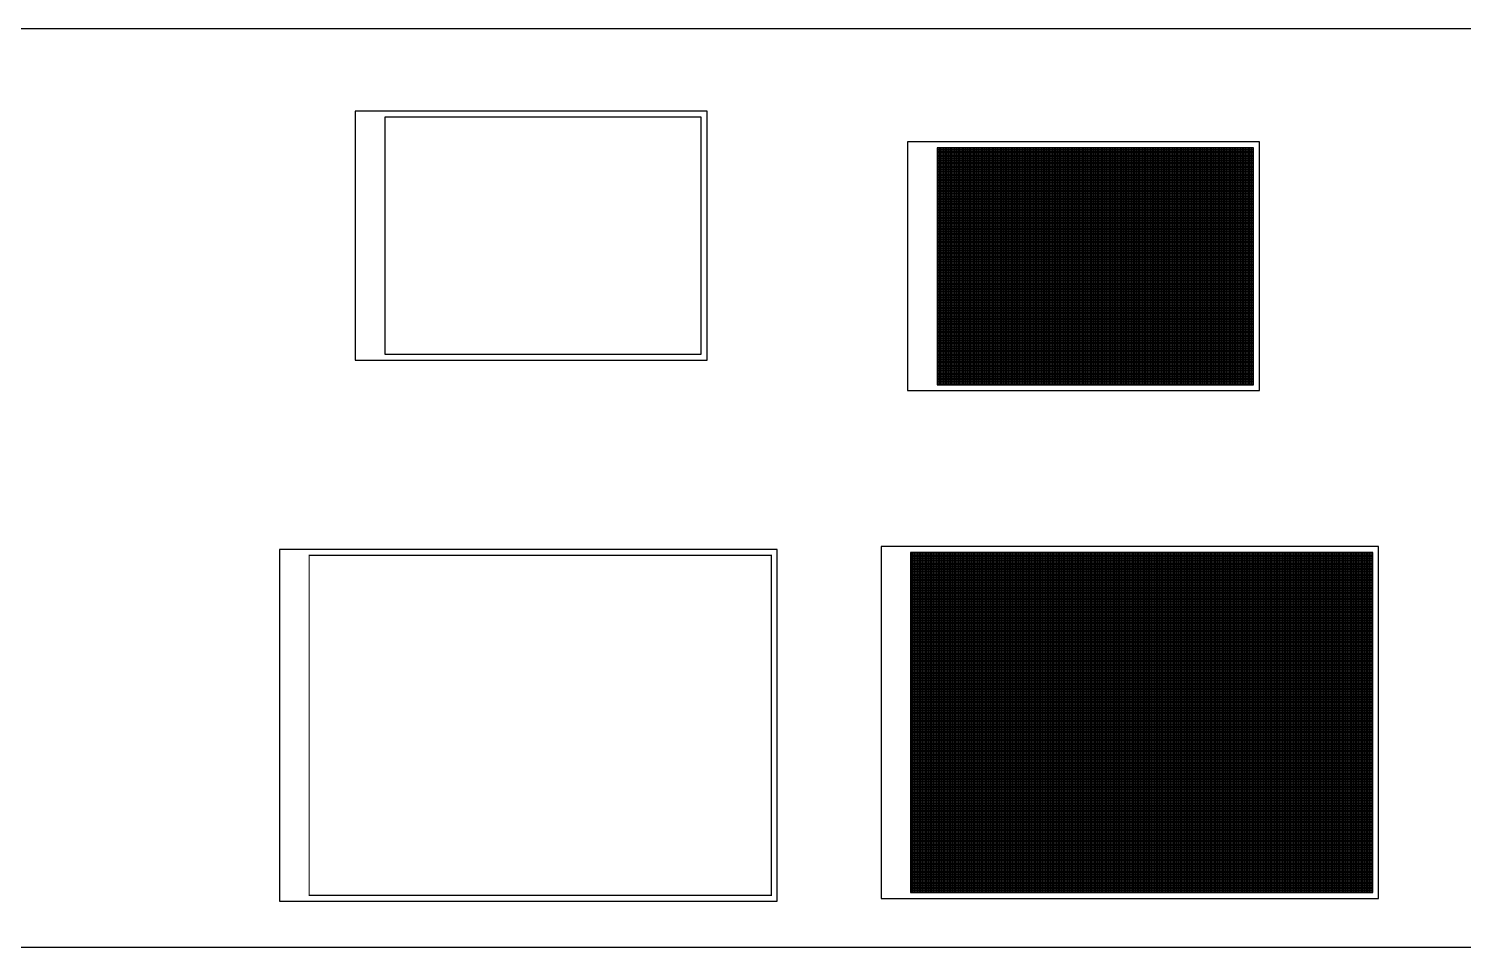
# Model space of a CAD drawing. Header units: millimetres. Extents: x 38046 to 69892, y 8139 to 15731.
# Drawn here: x 40067 to 41278, y 12621 to 13397 of the extents above; entities that cross this region are included whole.
import ezdxf

# ---------------------------------------------------------------- set-up
doc = ezdxf.new("R2010")
doc.units = ezdxf.units.MM
doc.header["$LTSCALE"] = 1000
doc.header["$MEASUREMENT"] = 0
doc.layers.get('0').update_dxf_attribs({"color": 3})
doc.layers.add('PUB_TITLE', color=4, linetype='Continuous')
doc.layers.add('图层3', color=253, linetype='Continuous')
doc.layers.add('图层2', color=7, linetype='Continuous', true_color=0xd6d6d6)

msp = doc.modelspace()

# ---------------------------------------------------------------- linework, layer by layer
for points in [[(40834.1, 13096.3), (40834.1, 13296.3)], [(40847.5, 13096.3), (40847.5, 13296.3)], [(40860.8, 13096.3), (40860.8, 13296.3)], [(40874.1, 13096.3), (40874.1, 13296.3)], [(40887.5, 13096.3), (40887.5, 13296.3)], [(40900.8, 13096.3), (40900.8, 13296.3)], [(40914.1, 13096.3), (40914.1, 13296.3)], [(40927.5, 13096.3), (40927.5, 13296.3)], [(40940.8, 13096.3), (40940.8, 13296.3)], [(40954.1, 13096.3), (40954.1, 13296.3)], [(40954.1, 13096.3), (40954.1, 13296.3)], [(40967.5, 13096.3), (40967.5, 13296.3)], [(40980.8, 13096.3), (40980.8, 13296.3)], [(40994.1, 13096.3), (40994.1, 13296.3)], [(41007.5, 13096.3), (41007.5, 13296.3)], [(41020.8, 13096.3), (41020.8, 13296.3)], [(41034.1, 13096.3), (41034.1, 13296.3)], [(41047.5, 13096.3), (41047.5, 13296.3)], [(41060.8, 13096.3), (41060.8, 13296.3)], [(41074.1, 13096.3), (41074.1, 13296.3)], [(41087.5, 13096.3), (41087.5, 13296.3)], [(41100.8, 13283), (40833.8, 13283)], [(41100.8, 13269.6), (40833.8, 13269.6)], [(41100.8, 13256.3), (40833.8, 13256.3)], [(41100.8, 13243), (40833.8, 13243)], [(41100.8, 13229.6), (40833.8, 13229.6)], [(41100.8, 13216.3), (40833.8, 13216.3)], [(41100.8, 13203), (40833.8, 13203)], [(41100.8, 13189.6), (40833.8, 13189.6)], [(41100.8, 13176.3), (40833.8, 13176.3)], [(41100.8, 13163), (40833.8, 13163)], [(41100.8, 13149.6), (40833.8, 13149.6)], [(41100.8, 13136.3), (40833.8, 13136.3)], [(41100.8, 13123), (40833.8, 13123)], [(41100.8, 13109.6), (40833.8, 13109.6)], [(41100.8, 13096.3), (40833.8, 13096.3)], [(41100.8, 13096.3), (40833.8, 13096.3)], [(40814.9, 12667.6), (40814.9, 12954.6)], [(40828.2, 12667.6), (40828.2, 12954.6)], [(40841.5, 12667.6), (40841.5, 12954.6)], [(40854.9, 12667.6), (40854.9, 12954.6)], [(40868.2, 12667.6), (40868.2, 12954.6)], [(40881.5, 12667.6), (40881.5, 12954.6)], [(40894.9, 12667.6), (40894.9, 12954.6)], [(40894.9, 12667.6), (40894.9, 12954.6)], [(40908.2, 12667.6), (40908.2, 12954.6)], [(40921.5, 12667.6), (40921.5, 12954.6)], [(40934.9, 12667.6), (40934.9, 12954.6)], [(40934.9, 12667.6), (40934.9, 12954.6)], [(40948.2, 12667.6), (40948.2, 12954.6)], [(40961.5, 12667.6), (40961.5, 12954.6)], [(40974.9, 12667.6), (40974.9, 12954.6)], [(40988.2, 12667.6), (40988.2, 12954.6)], [(41001.5, 12667.6), (41001.5, 12954.6)], [(41014.9, 12667.6), (41014.9, 12954.6)], [(41028.2, 12667.6), (41028.2, 12954.6)], [(41041.5, 12667.6), (41041.5, 12954.6)], [(41054.9, 12667.6), (41054.9, 12954.6)], [(41054.9, 12667.6), (41054.9, 12954.6)], [(41068.2, 12667.6), (41068.2, 12954.6)], [(41081.5, 12667.6), (41081.5, 12954.6)], [(41094.9, 12667.6), (41094.9, 12954.6)], [(41108.2, 12667.6), (41108.2, 12954.6)], [(41121.5, 12667.6), (41121.5, 12954.6)], [(41134.9, 12667.6), (41134.9, 12954.6)], [(41148.2, 12667.6), (41148.2, 12954.6)], [(41161.5, 12667.6), (41161.5, 12954.6)], [(41174.9, 12667.6), (41174.9, 12954.6)], [(41188.2, 12667.6), (41188.2, 12954.6)], [(41201.5, 12941.2), (40811.5, 12941.2)], [(41201.5, 12927.9), (40811.5, 12927.9)], [(41201.5, 12914.6), (40811.5, 12914.6)], [(41201.5, 12901.2), (40811.5, 12901.2)], [(41201.5, 12887.9), (40811.5, 12887.9)], [(41201.5, 12874.6), (40811.5, 12874.6)], [(41201.5, 12861.2), (40811.5, 12861.2)], [(41201.5, 12847.9), (40811.5, 12847.9)], [(41201.5, 12834.6), (40811.5, 12834.6)], [(41201.5, 12821.2), (40811.5, 12821.2)], [(41201.5, 12807.9), (40811.5, 12807.9)], [(41201.5, 12794.6), (40811.5, 12794.6)], [(41201.5, 12781.2), (40811.5, 12781.2)], [(41201.5, 12767.9), (40811.5, 12767.9)], [(41201.5, 12754.6), (40811.5, 12754.6)], [(41201.5, 12754.6), (40811.5, 12754.6)], [(41201.5, 12754.6), (40811.5, 12754.6)], [(41201.5, 12741.2), (40811.5, 12741.2)], [(41201.5, 12727.9), (40811.5, 12727.9)], [(41201.5, 12714.6), (40811.5, 12714.6)], [(41201.5, 12701.2), (40811.5, 12701.2)], [(41201.5, 12687.9), (40811.5, 12687.9)], [(41201.5, 12674.6), (40811.5, 12674.6)]]:
    msp.add_lwpolyline(points)
at = {"layer": 'PUB_TITLE'}
for points in [[(40342.8, 13117.1), (40639.8, 13117.1), (40639.8, 13327.1), (40342.8, 13327.1)], [(40367.8, 13122.1), (40634.8, 13122.1), (40634.8, 13322.1), (40367.8, 13322.1)], [(40808.8, 13091.3), (41105.8, 13091.3), (41105.8, 13301.3), (40808.8, 13301.3)], [(40833.8, 13096.3), (41100.8, 13096.3), (41100.8, 13296.3), (40833.8, 13296.3)], [(40278.9, 12660.2), (40698.9, 12660.2), (40698.9, 12957.2), (40278.9, 12957.2)], [(40786.5, 12662.6), (41206.5, 12662.6), (41206.5, 12959.6), (40786.5, 12959.6)], [(40811.5, 12667.6), (41201.5, 12667.6), (41201.5, 12954.6), (40811.5, 12954.6)]]:
    msp.add_lwpolyline(points, close=True, dxfattribs=at)
at = {"layer": 'PUB_TITLE', "const_width": 1}
msp.add_lwpolyline([(40303.9, 12665.2), (40693.9, 12665.2), (40693.9, 12952.2), (40303.9, 12952.2)], close=True, dxfattribs=at)
at = {"layer": '图层2'}
for points in [[(41100.8, 13296.3), (40833.8, 13296.3)], [(41100.8, 13295), (40833.8, 13295)], [(40835.5, 13096.3), (40835.5, 13296.3)], [(40836.8, 13096.3), (40836.8, 13296.3)], [(40838.1, 13096.3), (40838.1, 13296.3)], [(40839.5, 13096.3), (40839.5, 13296.3)], [(40840.8, 13096.3), (40840.8, 13296.3)], [(40842.1, 13096.3), (40842.1, 13296.3)], [(40843.5, 13096.3), (40843.5, 13296.3)], [(40844.8, 13096.3), (40844.8, 13296.3)], [(40846.1, 13096.3), (40846.1, 13296.3)], [(40848.8, 13096.3), (40848.8, 13296.3)], [(40850.1, 13096.3), (40850.1, 13296.3)], [(40851.5, 13096.3), (40851.5, 13296.3)], [(40852.8, 13096.3), (40852.8, 13296.3)], [(40854.1, 13096.3), (40854.1, 13296.3)], [(40855.5, 13096.3), (40855.5, 13296.3)], [(40856.8, 13096.3), (40856.8, 13296.3)], [(40858.1, 13096.3), (40858.1, 13296.3)], [(40859.5, 13096.3), (40859.5, 13296.3)], [(40862.1, 13096.3), (40862.1, 13296.3)], [(40863.5, 13096.3), (40863.5, 13296.3)], [(40864.8, 13096.3), (40864.8, 13296.3)], [(40866.1, 13096.3), (40866.1, 13296.3)], [(40867.5, 13096.3), (40867.5, 13296.3)], [(40868.8, 13096.3), (40868.8, 13296.3)], [(40870.1, 13096.3), (40870.1, 13296.3)], [(40871.5, 13096.3), (40871.5, 13296.3)], [(40872.8, 13096.3), (40872.8, 13296.3)], [(40875.5, 13096.3), (40875.5, 13296.3)], [(40876.8, 13096.3), (40876.8, 13296.3)], [(40878.1, 13096.3), (40878.1, 13296.3)], [(40879.5, 13096.3), (40879.5, 13296.3)], [(40880.8, 13096.3), (40880.8, 13296.3)], [(40882.1, 13096.3), (40882.1, 13296.3)], [(40883.5, 13096.3), (40883.5, 13296.3)], [(40884.8, 13096.3), (40884.8, 13296.3)], [(40886.1, 13096.3), (40886.1, 13296.3)], [(40888.8, 13096.3), (40888.8, 13296.3)], [(40890.1, 13096.3), (40890.1, 13296.3)], [(40891.5, 13096.3), (40891.5, 13296.3)], [(40892.8, 13096.3), (40892.8, 13296.3)], [(40894.1, 13096.3), (40894.1, 13296.3)], [(40895.5, 13096.3), (40895.5, 13296.3)], [(40896.8, 13096.3), (40896.8, 13296.3)], [(40898.1, 13096.3), (40898.1, 13296.3)], [(40899.5, 13096.3), (40899.5, 13296.3)], [(40902.1, 13096.3), (40902.1, 13296.3)], [(40903.5, 13096.3), (40903.5, 13296.3)], [(40904.8, 13096.3), (40904.8, 13296.3)], [(40906.1, 13096.3), (40906.1, 13296.3)], [(40907.5, 13096.3), (40907.5, 13296.3)], [(40908.8, 13096.3), (40908.8, 13296.3)], [(40910.1, 13096.3), (40910.1, 13296.3)], [(40911.5, 13096.3), (40911.5, 13296.3)], [(40912.8, 13096.3), (40912.8, 13296.3)], [(40915.5, 13096.3), (40915.5, 13296.3)], [(40916.8, 13096.3), (40916.8, 13296.3)], [(40918.1, 13096.3), (40918.1, 13296.3)], [(40919.5, 13096.3), (40919.5, 13296.3)], [(40920.8, 13096.3), (40920.8, 13296.3)], [(40922.1, 13096.3), (40922.1, 13296.3)], [(40923.5, 13096.3), (40923.5, 13296.3)], [(40924.8, 13096.3), (40924.8, 13296.3)], [(40926.1, 13096.3), (40926.1, 13296.3)], [(40928.8, 13096.3), (40928.8, 13296.3)], [(40930.1, 13096.3), (40930.1, 13296.3)], [(40931.5, 13096.3), (40931.5, 13296.3)], [(40932.8, 13096.3), (40932.8, 13296.3)], [(40934.1, 13096.3), (40934.1, 13296.3)], [(40935.5, 13096.3), (40935.5, 13296.3)], [(40936.8, 13096.3), (40936.8, 13296.3)], [(40938.1, 13096.3), (40938.1, 13296.3)], [(40939.5, 13096.3), (40939.5, 13296.3)], [(40942.1, 13096.3), (40942.1, 13296.3)], [(40943.5, 13096.3), (40943.5, 13296.3)], [(40944.8, 13096.3), (40944.8, 13296.3)], [(40946.1, 13096.3), (40946.1, 13296.3)], [(40947.5, 13096.3), (40947.5, 13296.3)], [(40948.8, 13096.3), (40948.8, 13296.3)], [(40950.1, 13096.3), (40950.1, 13296.3)], [(40951.5, 13096.3), (40951.5, 13296.3)], [(40952.8, 13096.3), (40952.8, 13296.3)], [(40955.5, 13096.3), (40955.5, 13296.3)], [(40956.8, 13096.3), (40956.8, 13296.3)], [(40958.1, 13096.3), (40958.1, 13296.3)], [(40959.5, 13096.3), (40959.5, 13296.3)], [(40960.8, 13096.3), (40960.8, 13296.3)], [(40962.1, 13096.3), (40962.1, 13296.3)], [(40963.5, 13096.3), (40963.5, 13296.3)], [(40964.8, 13096.3), (40964.8, 13296.3)], [(40966.1, 13096.3), (40966.1, 13296.3)], [(40968.8, 13096.3), (40968.8, 13296.3)], [(40970.1, 13096.3), (40970.1, 13296.3)], [(40971.5, 13096.3), (40971.5, 13296.3)], [(40972.8, 13096.3), (40972.8, 13296.3)], [(40974.1, 13096.3), (40974.1, 13296.3)], [(40975.5, 13096.3), (40975.5, 13296.3)], [(40976.8, 13096.3), (40976.8, 13296.3)], [(40978.1, 13096.3), (40978.1, 13296.3)], [(40979.5, 13096.3), (40979.5, 13296.3)], [(40982.1, 13096.3), (40982.1, 13296.3)], [(40983.5, 13096.3), (40983.5, 13296.3)], [(40984.8, 13096.3), (40984.8, 13296.3)], [(40986.1, 13096.3), (40986.1, 13296.3)], [(40987.5, 13096.3), (40987.5, 13296.3)], [(40988.8, 13096.3), (40988.8, 13296.3)], [(40990.1, 13096.3), (40990.1, 13296.3)], [(40991.5, 13096.3), (40991.5, 13296.3)], [(40992.8, 13096.3), (40992.8, 13296.3)], [(40995.5, 13096.3), (40995.5, 13296.3)], [(40996.8, 13096.3), (40996.8, 13296.3)], [(40998.1, 13096.3), (40998.1, 13296.3)], [(40999.5, 13096.3), (40999.5, 13296.3)], [(41000.8, 13096.3), (41000.8, 13296.3)], [(41002.1, 13096.3), (41002.1, 13296.3)], [(41003.5, 13096.3), (41003.5, 13296.3)], [(41004.8, 13096.3), (41004.8, 13296.3)], [(41006.1, 13096.3), (41006.1, 13296.3)], [(41008.8, 13096.3), (41008.8, 13296.3)], [(41010.1, 13096.3), (41010.1, 13296.3)], [(41011.5, 13096.3), (41011.5, 13296.3)], [(41012.8, 13096.3), (41012.8, 13296.3)], [(41014.1, 13096.3), (41014.1, 13296.3)], [(41015.5, 13096.3), (41015.5, 13296.3)], [(41016.8, 13096.3), (41016.8, 13296.3)], [(41018.1, 13096.3), (41018.1, 13296.3)], [(41019.5, 13096.3), (41019.5, 13296.3)], [(41022.1, 13096.3), (41022.1, 13296.3)], [(41023.5, 13096.3), (41023.5, 13296.3)], [(41024.8, 13096.3), (41024.8, 13296.3)], [(41026.1, 13096.3), (41026.1, 13296.3)], [(41027.5, 13096.3), (41027.5, 13296.3)], [(41028.8, 13096.3), (41028.8, 13296.3)], [(41030.1, 13096.3), (41030.1, 13296.3)], [(41031.5, 13096.3), (41031.5, 13296.3)], [(41032.8, 13096.3), (41032.8, 13296.3)], [(41035.5, 13096.3), (41035.5, 13296.3)], [(41036.8, 13096.3), (41036.8, 13296.3)], [(41038.1, 13096.3), (41038.1, 13296.3)], [(41039.5, 13096.3), (41039.5, 13296.3)], [(41040.8, 13096.3), (41040.8, 13296.3)], [(41042.1, 13096.3), (41042.1, 13296.3)], [(41043.5, 13096.3), (41043.5, 13296.3)], [(41044.8, 13096.3), (41044.8, 13296.3)], [(41046.1, 13096.3), (41046.1, 13296.3)], [(41048.8, 13096.3), (41048.8, 13296.3)], [(41050.1, 13096.3), (41050.1, 13296.3)], [(41051.5, 13096.3), (41051.5, 13296.3)], [(41052.8, 13096.3), (41052.8, 13296.3)], [(41054.1, 13096.3), (41054.1, 13296.3)], [(41055.5, 13096.3), (41055.5, 13296.3)], [(41056.8, 13096.3), (41056.8, 13296.3)], [(41058.1, 13096.3), (41058.1, 13296.3)], [(41059.5, 13096.3), (41059.5, 13296.3)], [(41062.1, 13096.3), (41062.1, 13296.3)], [(41063.5, 13096.3), (41063.5, 13296.3)], [(41064.8, 13096.3), (41064.8, 13296.3)], [(41066.1, 13096.3), (41066.1, 13296.3)], [(41067.5, 13096.3), (41067.5, 13296.3)], [(41068.8, 13096.3), (41068.8, 13296.3)], [(41070.1, 13096.3), (41070.1, 13296.3)], [(41071.5, 13096.3), (41071.5, 13296.3)], [(41072.8, 13096.3), (41072.8, 13296.3)], [(41075.5, 13096.3), (41075.5, 13296.3)], [(41076.8, 13096.3), (41076.8, 13296.3)], [(41078.1, 13096.3), (41078.1, 13296.3)], [(41079.5, 13096.3), (41079.5, 13296.3)], [(41080.8, 13096.3), (41080.8, 13296.3)], [(41082.1, 13096.3), (41082.1, 13296.3)], [(41083.5, 13096.3), (41083.5, 13296.3)], [(41084.8, 13096.3), (41084.8, 13296.3)], [(41086.1, 13096.3), (41086.1, 13296.3)], [(41088.8, 13096.3), (41088.8, 13296.3)], [(41090.1, 13096.3), (41090.1, 13296.3)], [(41091.5, 13096.3), (41091.5, 13296.3)], [(41092.8, 13096.3), (41092.8, 13296.3)], [(41094.1, 13096.3), (41094.1, 13296.3)], [(41095.5, 13096.3), (41095.5, 13296.3)], [(41096.8, 13096.3), (41096.8, 13296.3)], [(41098.1, 13096.3), (41098.1, 13296.3)], [(41099.5, 13096.3), (41099.5, 13296.3)], [(41100.8, 13096.3), (41100.8, 13296.3)], [(41100.8, 13293.6), (40833.8, 13293.6)], [(41100.8, 13292.3), (40833.8, 13292.3)], [(41100.8, 13291), (40833.8, 13291)], [(41100.8, 13289.6), (40833.8, 13289.6)], [(41100.8, 13288.3), (40833.8, 13288.3)], [(41100.8, 13287), (40833.8, 13287)], [(41100.8, 13285.6), (40833.8, 13285.6)], [(41100.8, 13284.3), (40833.8, 13284.3)], [(41100.8, 13281.6), (40833.8, 13281.6)], [(41100.8, 13280.3), (40833.8, 13280.3)], [(41100.8, 13279), (40833.8, 13279)], [(41100.8, 13277.6), (40833.8, 13277.6)], [(41100.8, 13276.3), (40833.8, 13276.3)], [(41100.8, 13275), (40833.8, 13275)], [(41100.8, 13273.6), (40833.8, 13273.6)], [(41100.8, 13272.3), (40833.8, 13272.3)], [(41100.8, 13271), (40833.8, 13271)], [(41100.8, 13268.3), (40833.8, 13268.3)], [(41100.8, 13267), (40833.8, 13267)], [(41100.8, 13265.6), (40833.8, 13265.6)], [(41100.8, 13264.3), (40833.8, 13264.3)], [(41100.8, 13263), (40833.8, 13263)], [(41100.8, 13261.6), (40833.8, 13261.6)], [(41100.8, 13260.3), (40833.8, 13260.3)], [(41100.8, 13259), (40833.8, 13259)], [(41100.8, 13257.6), (40833.8, 13257.6)], [(41100.8, 13255), (40833.8, 13255)], [(41100.8, 13253.6), (40833.8, 13253.6)], [(41100.8, 13252.3), (40833.8, 13252.3)], [(41100.8, 13251), (40833.8, 13251)], [(41100.8, 13249.6), (40833.8, 13249.6)], [(41100.8, 13248.3), (40833.8, 13248.3)], [(41100.8, 13247), (40833.8, 13247)], [(41100.8, 13245.6), (40833.8, 13245.6)], [(41100.8, 13244.3), (40833.8, 13244.3)], [(41100.8, 13241.6), (40833.8, 13241.6)], [(41100.8, 13240.3), (40833.8, 13240.3)], [(41100.8, 13239), (40833.8, 13239)], [(41100.8, 13237.6), (40833.8, 13237.6)], [(41100.8, 13236.3), (40833.8, 13236.3)], [(41100.8, 13235), (40833.8, 13235)], [(41100.8, 13233.6), (40833.8, 13233.6)], [(41100.8, 13232.3), (40833.8, 13232.3)], [(41100.8, 13231), (40833.8, 13231)], [(41100.8, 13228.3), (40833.8, 13228.3)], [(41100.8, 13227), (40833.8, 13227)], [(41100.8, 13225.6), (40833.8, 13225.6)], [(41100.8, 13224.3), (40833.8, 13224.3)], [(41100.8, 13223), (40833.8, 13223)], [(41100.8, 13221.6), (40833.8, 13221.6)], [(41100.8, 13220.3), (40833.8, 13220.3)], [(41100.8, 13219), (40833.8, 13219)], [(41100.8, 13217.6), (40833.8, 13217.6)], [(41100.8, 13215), (40833.8, 13215)], [(41100.8, 13213.6), (40833.8, 13213.6)], [(41100.8, 13212.3), (40833.8, 13212.3)], [(41100.8, 13211), (40833.8, 13211)], [(41100.8, 13209.6), (40833.8, 13209.6)], [(41100.8, 13208.3), (40833.8, 13208.3)], [(41100.8, 13207), (40833.8, 13207)], [(41100.8, 13205.6), (40833.8, 13205.6)], [(41100.8, 13204.3), (40833.8, 13204.3)], [(41100.8, 13201.6), (40833.8, 13201.6)], [(41100.8, 13200.3), (40833.8, 13200.3)], [(41100.8, 13199), (40833.8, 13199)], [(41100.8, 13197.6), (40833.8, 13197.6)], [(41100.8, 13196.3), (40833.8, 13196.3)], [(41100.8, 13195), (40833.8, 13195)], [(41100.8, 13193.6), (40833.8, 13193.6)], [(41100.8, 13192.3), (40833.8, 13192.3)], [(41100.8, 13191), (40833.8, 13191)], [(41100.8, 13188.3), (40833.8, 13188.3)], [(41100.8, 13187), (40833.8, 13187)], [(41100.8, 13185.6), (40833.8, 13185.6)], [(41100.8, 13184.3), (40833.8, 13184.3)], [(41100.8, 13183), (40833.8, 13183)], [(41100.8, 13181.6), (40833.8, 13181.6)], [(41100.8, 13180.3), (40833.8, 13180.3)], [(41100.8, 13179), (40833.8, 13179)], [(41100.8, 13177.6), (40833.8, 13177.6)], [(41100.8, 13175), (40833.8, 13175)], [(41100.8, 13173.6), (40833.8, 13173.6)], [(41100.8, 13172.3), (40833.8, 13172.3)], [(41100.8, 13171), (40833.8, 13171)], [(41100.8, 13169.6), (40833.8, 13169.6)], [(41100.8, 13168.3), (40833.8, 13168.3)], [(41100.8, 13167), (40833.8, 13167)], [(41100.8, 13165.6), (40833.8, 13165.6)], [(41100.8, 13164.3), (40833.8, 13164.3)], [(41100.8, 13161.6), (40833.8, 13161.6)], [(41100.8, 13160.3), (40833.8, 13160.3)], [(41100.8, 13159), (40833.8, 13159)], [(41100.8, 13157.6), (40833.8, 13157.6)], [(41100.8, 13156.3), (40833.8, 13156.3)], [(41100.8, 13155), (40833.8, 13155)], [(41100.8, 13153.6), (40833.8, 13153.6)], [(41100.8, 13152.3), (40833.8, 13152.3)], [(41100.8, 13151), (40833.8, 13151)], [(41100.8, 13148.3), (40833.8, 13148.3)], [(41100.8, 13147), (40833.8, 13147)], [(41100.8, 13145.6), (40833.8, 13145.6)], [(41100.8, 13144.3), (40833.8, 13144.3)], [(41100.8, 13143), (40833.8, 13143)], [(41100.8, 13141.6), (40833.8, 13141.6)], [(41100.8, 13140.3), (40833.8, 13140.3)], [(41100.8, 13139), (40833.8, 13139)], [(41100.8, 13137.6), (40833.8, 13137.6)], [(41100.8, 13135), (40833.8, 13135)], [(41100.8, 13133.6), (40833.8, 13133.6)], [(41100.8, 13132.3), (40833.8, 13132.3)], [(41100.8, 13131), (40833.8, 13131)], [(41100.8, 13129.6), (40833.8, 13129.6)], [(41100.8, 13128.3), (40833.8, 13128.3)], [(41100.8, 13127), (40833.8, 13127)], [(41100.8, 13125.6), (40833.8, 13125.6)], [(41100.8, 13124.3), (40833.8, 13124.3)], [(41100.8, 13121.6), (40833.8, 13121.6)], [(41100.8, 13120.3), (40833.8, 13120.3)], [(41100.8, 13119), (40833.8, 13119)], [(41100.8, 13117.6), (40833.8, 13117.6)], [(41100.8, 13116.3), (40833.8, 13116.3)], [(41100.8, 13115), (40833.8, 13115)], [(41100.8, 13113.6), (40833.8, 13113.6)], [(41100.8, 13112.3), (40833.8, 13112.3)], [(41100.8, 13111), (40833.8, 13111)], [(41100.8, 13108.3), (40833.8, 13108.3)], [(41100.8, 13107), (40833.8, 13107)], [(41100.8, 13105.6), (40833.8, 13105.6)], [(41100.8, 13104.3), (40833.8, 13104.3)], [(41100.8, 13103), (40833.8, 13103)], [(41100.8, 13101.6), (40833.8, 13101.6)], [(41100.8, 13100.3), (40833.8, 13100.3)], [(41100.8, 13099), (40833.8, 13099)], [(41100.8, 13097.6), (40833.8, 13097.6)], [(41201.5, 12954.6), (40811.5, 12954.6)], [(41201.5, 12953.2), (40811.5, 12953.2)], [(41201.5, 12951.9), (40811.5, 12951.9)], [(41201.5, 12950.6), (40811.5, 12950.6)], [(41201.5, 12949.2), (40811.5, 12949.2)], [(41201.5, 12947.9), (40811.5, 12947.9)], [(41201.5, 12946.6), (40811.5, 12946.6)], [(41201.5, 12945.2), (40811.5, 12945.2)], [(41201.5, 12943.9), (40811.5, 12943.9)], [(40812.2, 12667.6), (40812.2, 12954.6)], [(40813.5, 12667.6), (40813.5, 12954.6)], [(40816.2, 12667.6), (40816.2, 12954.6)], [(40817.5, 12667.6), (40817.5, 12954.6)], [(40818.9, 12667.6), (40818.9, 12954.6)], [(40820.2, 12667.6), (40820.2, 12954.6)], [(40821.5, 12667.6), (40821.5, 12954.6)], [(40822.9, 12667.6), (40822.9, 12954.6)], [(40824.2, 12667.6), (40824.2, 12954.6)], [(40825.5, 12667.6), (40825.5, 12954.6)], [(40826.9, 12667.6), (40826.9, 12954.6)], [(40829.5, 12667.6), (40829.5, 12954.6)], [(40830.9, 12667.6), (40830.9, 12954.6)], [(40832.2, 12667.6), (40832.2, 12954.6)], [(40833.5, 12667.6), (40833.5, 12954.6)], [(40834.9, 12667.6), (40834.9, 12954.6)], [(40836.2, 12667.6), (40836.2, 12954.6)], [(40837.5, 12667.6), (40837.5, 12954.6)], [(40838.9, 12667.6), (40838.9, 12954.6)], [(40840.2, 12667.6), (40840.2, 12954.6)], [(40842.9, 12667.6), (40842.9, 12954.6)], [(40844.2, 12667.6), (40844.2, 12954.6)], [(40845.5, 12667.6), (40845.5, 12954.6)], [(40846.9, 12667.6), (40846.9, 12954.6)], [(40848.2, 12667.6), (40848.2, 12954.6)], [(40849.5, 12667.6), (40849.5, 12954.6)], [(40850.9, 12667.6), (40850.9, 12954.6)], [(40852.2, 12667.6), (40852.2, 12954.6)], [(40853.5, 12667.6), (40853.5, 12954.6)], [(40856.2, 12667.6), (40856.2, 12954.6)], [(40857.5, 12667.6), (40857.5, 12954.6)], [(40858.9, 12667.6), (40858.9, 12954.6)], [(40860.2, 12667.6), (40860.2, 12954.6)], [(40861.5, 12667.6), (40861.5, 12954.6)], [(40862.9, 12667.6), (40862.9, 12954.6)], [(40864.2, 12667.6), (40864.2, 12954.6)], [(40865.5, 12667.6), (40865.5, 12954.6)], [(40866.9, 12667.6), (40866.9, 12954.6)], [(40869.5, 12667.6), (40869.5, 12954.6)], [(40870.9, 12667.6), (40870.9, 12954.6)], [(40872.2, 12667.6), (40872.2, 12954.6)], [(40873.5, 12667.6), (40873.5, 12954.6)], [(40874.9, 12667.6), (40874.9, 12954.6)], [(40876.2, 12667.6), (40876.2, 12954.6)], [(40877.5, 12667.6), (40877.5, 12954.6)], [(40878.9, 12667.6), (40878.9, 12954.6)], [(40880.2, 12667.6), (40880.2, 12954.6)], [(40882.9, 12667.6), (40882.9, 12954.6)], [(40884.2, 12667.6), (40884.2, 12954.6)], [(40885.5, 12667.6), (40885.5, 12954.6)], [(40886.9, 12667.6), (40886.9, 12954.6)], [(40888.2, 12667.6), (40888.2, 12954.6)], [(40889.5, 12667.6), (40889.5, 12954.6)], [(40890.9, 12667.6), (40890.9, 12954.6)], [(40892.2, 12667.6), (40892.2, 12954.6)], [(40893.5, 12667.6), (40893.5, 12954.6)], [(40896.2, 12667.6), (40896.2, 12954.6)], [(40897.5, 12667.6), (40897.5, 12954.6)], [(40898.9, 12667.6), (40898.9, 12954.6)], [(40900.2, 12667.6), (40900.2, 12954.6)], [(40901.5, 12667.6), (40901.5, 12954.6)], [(40902.9, 12667.6), (40902.9, 12954.6)], [(40904.2, 12667.6), (40904.2, 12954.6)], [(40905.5, 12667.6), (40905.5, 12954.6)], [(40906.9, 12667.6), (40906.9, 12954.6)], [(40909.5, 12667.6), (40909.5, 12954.6)], [(40910.9, 12667.6), (40910.9, 12954.6)], [(40912.2, 12667.6), (40912.2, 12954.6)], [(40913.5, 12667.6), (40913.5, 12954.6)], [(40914.9, 12667.6), (40914.9, 12954.6)], [(40916.2, 12667.6), (40916.2, 12954.6)], [(40917.5, 12667.6), (40917.5, 12954.6)], [(40918.9, 12667.6), (40918.9, 12954.6)], [(40920.2, 12667.6), (40920.2, 12954.6)], [(40922.9, 12667.6), (40922.9, 12954.6)], [(40924.2, 12667.6), (40924.2, 12954.6)], [(40925.5, 12667.6), (40925.5, 12954.6)], [(40926.9, 12667.6), (40926.9, 12954.6)], [(40928.2, 12667.6), (40928.2, 12954.6)], [(40929.5, 12667.6), (40929.5, 12954.6)], [(40930.9, 12667.6), (40930.9, 12954.6)], [(40932.2, 12667.6), (40932.2, 12954.6)], [(40933.5, 12667.6), (40933.5, 12954.6)], [(40936.2, 12667.6), (40936.2, 12954.6)], [(40937.5, 12667.6), (40937.5, 12954.6)], [(40938.9, 12667.6), (40938.9, 12954.6)], [(40940.2, 12667.6), (40940.2, 12954.6)], [(40941.5, 12667.6), (40941.5, 12954.6)], [(40942.9, 12667.6), (40942.9, 12954.6)], [(40944.2, 12667.6), (40944.2, 12954.6)], [(40945.5, 12667.6), (40945.5, 12954.6)], [(40946.9, 12667.6), (40946.9, 12954.6)], [(40949.5, 12667.6), (40949.5, 12954.6)], [(40950.9, 12667.6), (40950.9, 12954.6)], [(40952.2, 12667.6), (40952.2, 12954.6)], [(40953.5, 12667.6), (40953.5, 12954.6)], [(40954.9, 12667.6), (40954.9, 12954.6)], [(40956.2, 12667.6), (40956.2, 12954.6)], [(40957.5, 12667.6), (40957.5, 12954.6)], [(40958.9, 12667.6), (40958.9, 12954.6)], [(40960.2, 12667.6), (40960.2, 12954.6)], [(40962.9, 12667.6), (40962.9, 12954.6)], [(40964.2, 12667.6), (40964.2, 12954.6)], [(40965.5, 12667.6), (40965.5, 12954.6)], [(40966.9, 12667.6), (40966.9, 12954.6)], [(40968.2, 12667.6), (40968.2, 12954.6)], [(40969.5, 12667.6), (40969.5, 12954.6)], [(40970.9, 12667.6), (40970.9, 12954.6)], [(40972.2, 12667.6), (40972.2, 12954.6)], [(40973.5, 12667.6), (40973.5, 12954.6)], [(40976.2, 12667.6), (40976.2, 12954.6)], [(40977.5, 12667.6), (40977.5, 12954.6)], [(40978.9, 12667.6), (40978.9, 12954.6)], [(40980.2, 12667.6), (40980.2, 12954.6)], [(40981.5, 12667.6), (40981.5, 12954.6)], [(40982.9, 12667.6), (40982.9, 12954.6)], [(40984.2, 12667.6), (40984.2, 12954.6)], [(40985.5, 12667.6), (40985.5, 12954.6)], [(40986.9, 12667.6), (40986.9, 12954.6)], [(40989.5, 12667.6), (40989.5, 12954.6)], [(40990.9, 12667.6), (40990.9, 12954.6)], [(40992.2, 12667.6), (40992.2, 12954.6)], [(40993.5, 12667.6), (40993.5, 12954.6)], [(40994.9, 12667.6), (40994.9, 12954.6)], [(40996.2, 12667.6), (40996.2, 12954.6)], [(40997.5, 12667.6), (40997.5, 12954.6)], [(40998.9, 12667.6), (40998.9, 12954.6)], [(41000.2, 12667.6), (41000.2, 12954.6)], [(41002.9, 12667.6), (41002.9, 12954.6)], [(41004.2, 12667.6), (41004.2, 12954.6)], [(41005.5, 12667.6), (41005.5, 12954.6)], [(41006.9, 12667.6), (41006.9, 12954.6)], [(41008.2, 12667.6), (41008.2, 12954.6)], [(41009.5, 12667.6), (41009.5, 12954.6)], [(41010.9, 12667.6), (41010.9, 12954.6)], [(41012.2, 12667.6), (41012.2, 12954.6)], [(41013.5, 12667.6), (41013.5, 12954.6)], [(41016.2, 12667.6), (41016.2, 12954.6)], [(41017.5, 12667.6), (41017.5, 12954.6)], [(41018.9, 12667.6), (41018.9, 12954.6)], [(41020.2, 12667.6), (41020.2, 12954.6)], [(41021.5, 12667.6), (41021.5, 12954.6)], [(41022.9, 12667.6), (41022.9, 12954.6)], [(41024.2, 12667.6), (41024.2, 12954.6)], [(41025.5, 12667.6), (41025.5, 12954.6)], [(41026.9, 12667.6), (41026.9, 12954.6)], [(41029.5, 12667.6), (41029.5, 12954.6)], [(41030.9, 12667.6), (41030.9, 12954.6)], [(41032.2, 12667.6), (41032.2, 12954.6)], [(41033.5, 12667.6), (41033.5, 12954.6)], [(41034.9, 12667.6), (41034.9, 12954.6)], [(41036.2, 12667.6), (41036.2, 12954.6)], [(41037.5, 12667.6), (41037.5, 12954.6)], [(41038.9, 12667.6), (41038.9, 12954.6)], [(41040.2, 12667.6), (41040.2, 12954.6)], [(41042.9, 12667.6), (41042.9, 12954.6)], [(41044.2, 12667.6), (41044.2, 12954.6)], [(41045.5, 12667.6), (41045.5, 12954.6)], [(41046.9, 12667.6), (41046.9, 12954.6)], [(41048.2, 12667.6), (41048.2, 12954.6)], [(41049.5, 12667.6), (41049.5, 12954.6)], [(41050.9, 12667.6), (41050.9, 12954.6)], [(41052.2, 12667.6), (41052.2, 12954.6)], [(41053.5, 12667.6), (41053.5, 12954.6)], [(41056.2, 12667.6), (41056.2, 12954.6)], [(41057.5, 12667.6), (41057.5, 12954.6)], [(41058.9, 12667.6), (41058.9, 12954.6)], [(41060.2, 12667.6), (41060.2, 12954.6)], [(41061.5, 12667.6), (41061.5, 12954.6)], [(41062.9, 12667.6), (41062.9, 12954.6)], [(41064.2, 12667.6), (41064.2, 12954.6)], [(41065.5, 12667.6), (41065.5, 12954.6)], [(41066.9, 12667.6), (41066.9, 12954.6)], [(41069.5, 12667.6), (41069.5, 12954.6)], [(41070.9, 12667.6), (41070.9, 12954.6)], [(41072.2, 12667.6), (41072.2, 12954.6)], [(41073.5, 12667.6), (41073.5, 12954.6)], [(41074.9, 12667.6), (41074.9, 12954.6)], [(41076.2, 12667.6), (41076.2, 12954.6)], [(41077.5, 12667.6), (41077.5, 12954.6)], [(41078.9, 12667.6), (41078.9, 12954.6)], [(41080.2, 12667.6), (41080.2, 12954.6)], [(41082.9, 12667.6), (41082.9, 12954.6)], [(41084.2, 12667.6), (41084.2, 12954.6)], [(41085.5, 12667.6), (41085.5, 12954.6)], [(41086.9, 12667.6), (41086.9, 12954.6)], [(41088.2, 12667.6), (41088.2, 12954.6)], [(41089.5, 12667.6), (41089.5, 12954.6)], [(41090.9, 12667.6), (41090.9, 12954.6)], [(41092.2, 12667.6), (41092.2, 12954.6)], [(41093.5, 12667.6), (41093.5, 12954.6)], [(41096.2, 12667.6), (41096.2, 12954.6)], [(41097.5, 12667.6), (41097.5, 12954.6)], [(41098.9, 12667.6), (41098.9, 12954.6)], [(41100.2, 12667.6), (41100.2, 12954.6)], [(41101.5, 12667.6), (41101.5, 12954.6)], [(41102.9, 12667.6), (41102.9, 12954.6)], [(41104.2, 12667.6), (41104.2, 12954.6)], [(41105.5, 12667.6), (41105.5, 12954.6)], [(41106.9, 12667.6), (41106.9, 12954.6)], [(41109.5, 12667.6), (41109.5, 12954.6)], [(41110.9, 12667.6), (41110.9, 12954.6)], [(41112.2, 12667.6), (41112.2, 12954.6)], [(41113.5, 12667.6), (41113.5, 12954.6)], [(41114.9, 12667.6), (41114.9, 12954.6)], [(41116.2, 12667.6), (41116.2, 12954.6)], [(41117.5, 12667.6), (41117.5, 12954.6)], [(41118.9, 12667.6), (41118.9, 12954.6)], [(41120.2, 12667.6), (41120.2, 12954.6)], [(41122.9, 12667.6), (41122.9, 12954.6)], [(41124.2, 12667.6), (41124.2, 12954.6)], [(41125.5, 12667.6), (41125.5, 12954.6)], [(41126.9, 12667.6), (41126.9, 12954.6)], [(41128.2, 12667.6), (41128.2, 12954.6)], [(41129.5, 12667.6), (41129.5, 12954.6)], [(41130.9, 12667.6), (41130.9, 12954.6)], [(41132.2, 12667.6), (41132.2, 12954.6)], [(41133.5, 12667.6), (41133.5, 12954.6)], [(41136.2, 12667.6), (41136.2, 12954.6)], [(41137.5, 12667.6), (41137.5, 12954.6)], [(41138.9, 12667.6), (41138.9, 12954.6)], [(41140.2, 12667.6), (41140.2, 12954.6)], [(41141.5, 12667.6), (41141.5, 12954.6)], [(41142.9, 12667.6), (41142.9, 12954.6)], [(41144.2, 12667.6), (41144.2, 12954.6)], [(41145.5, 12667.6), (41145.5, 12954.6)], [(41146.9, 12667.6), (41146.9, 12954.6)], [(41149.5, 12667.6), (41149.5, 12954.6)], [(41150.9, 12667.6), (41150.9, 12954.6)], [(41152.2, 12667.6), (41152.2, 12954.6)], [(41153.5, 12667.6), (41153.5, 12954.6)], [(41154.9, 12667.6), (41154.9, 12954.6)], [(41156.2, 12667.6), (41156.2, 12954.6)], [(41157.5, 12667.6), (41157.5, 12954.6)], [(41158.9, 12667.6), (41158.9, 12954.6)], [(41160.2, 12667.6), (41160.2, 12954.6)], [(41162.9, 12667.6), (41162.9, 12954.6)], [(41164.2, 12667.6), (41164.2, 12954.6)], [(41165.5, 12667.6), (41165.5, 12954.6)], [(41166.9, 12667.6), (41166.9, 12954.6)], [(41168.2, 12667.6), (41168.2, 12954.6)], [(41169.5, 12667.6), (41169.5, 12954.6)], [(41170.9, 12667.6), (41170.9, 12954.6)], [(41172.2, 12667.6), (41172.2, 12954.6)], [(41173.5, 12667.6), (41173.5, 12954.6)], [(41176.2, 12667.6), (41176.2, 12954.6)], [(41177.5, 12667.6), (41177.5, 12954.6)], [(41178.9, 12667.6), (41178.9, 12954.6)], [(41180.2, 12667.6), (41180.2, 12954.6)], [(41181.5, 12667.6), (41181.5, 12954.6)], [(41182.9, 12667.6), (41182.9, 12954.6)], [(41184.2, 12667.6), (41184.2, 12954.6)], [(41185.5, 12667.6), (41185.5, 12954.6)], [(41186.9, 12667.6), (41186.9, 12954.6)], [(41189.5, 12667.6), (41189.5, 12954.6)], [(41190.9, 12667.6), (41190.9, 12954.6)], [(41192.2, 12667.6), (41192.2, 12954.6)], [(41193.5, 12667.6), (41193.5, 12954.6)], [(41194.9, 12667.6), (41194.9, 12954.6)], [(41196.2, 12667.6), (41196.2, 12954.6)], [(41197.5, 12667.6), (41197.5, 12954.6)], [(41198.9, 12667.6), (41198.9, 12954.6)], [(41200.2, 12667.6), (41200.2, 12954.6)], [(41201.5, 12667.6), (41201.5, 12954.6)], [(41201.5, 12942.6), (40811.5, 12942.6)], [(41201.5, 12939.9), (40811.5, 12939.9)], [(41201.5, 12938.6), (40811.5, 12938.6)], [(41201.5, 12937.2), (40811.5, 12937.2)], [(41201.5, 12935.9), (40811.5, 12935.9)], [(41201.5, 12934.6), (40811.5, 12934.6)], [(41201.5, 12933.2), (40811.5, 12933.2)], [(41201.5, 12931.9), (40811.5, 12931.9)], [(41201.5, 12930.6), (40811.5, 12930.6)], [(41201.5, 12929.2), (40811.5, 12929.2)], [(41201.5, 12926.6), (40811.5, 12926.6)], [(41201.5, 12925.2), (40811.5, 12925.2)], [(41201.5, 12923.9), (40811.5, 12923.9)], [(41201.5, 12922.6), (40811.5, 12922.6)], [(41201.5, 12921.2), (40811.5, 12921.2)], [(41201.5, 12919.9), (40811.5, 12919.9)], [(41201.5, 12918.6), (40811.5, 12918.6)], [(41201.5, 12917.2), (40811.5, 12917.2)], [(41201.5, 12915.9), (40811.5, 12915.9)], [(41201.5, 12913.2), (40811.5, 12913.2)], [(41201.5, 12911.9), (40811.5, 12911.9)], [(41201.5, 12910.6), (40811.5, 12910.6)], [(41201.5, 12909.2), (40811.5, 12909.2)], [(41201.5, 12907.9), (40811.5, 12907.9)], [(41201.5, 12906.6), (40811.5, 12906.6)], [(41201.5, 12905.2), (40811.5, 12905.2)], [(41201.5, 12903.9), (40811.5, 12903.9)], [(41201.5, 12902.6), (40811.5, 12902.6)], [(41201.5, 12899.9), (40811.5, 12899.9)], [(41201.5, 12898.6), (40811.5, 12898.6)], [(41201.5, 12897.2), (40811.5, 12897.2)], [(41201.5, 12895.9), (40811.5, 12895.9)], [(41201.5, 12894.6), (40811.5, 12894.6)], [(41201.5, 12893.2), (40811.5, 12893.2)], [(41201.5, 12891.9), (40811.5, 12891.9)], [(41201.5, 12890.6), (40811.5, 12890.6)], [(41201.5, 12889.2), (40811.5, 12889.2)], [(41201.5, 12886.6), (40811.5, 12886.6)], [(41201.5, 12885.2), (40811.5, 12885.2)], [(41201.5, 12883.9), (40811.5, 12883.9)], [(41201.5, 12882.6), (40811.5, 12882.6)], [(41201.5, 12881.2), (40811.5, 12881.2)], [(41201.5, 12879.9), (40811.5, 12879.9)], [(41201.5, 12878.6), (40811.5, 12878.6)], [(41201.5, 12877.2), (40811.5, 12877.2)], [(41201.5, 12875.9), (40811.5, 12875.9)], [(41201.5, 12873.2), (40811.5, 12873.2)], [(41201.5, 12871.9), (40811.5, 12871.9)], [(41201.5, 12870.6), (40811.5, 12870.6)], [(41201.5, 12869.2), (40811.5, 12869.2)], [(41201.5, 12867.9), (40811.5, 12867.9)], [(41201.5, 12866.6), (40811.5, 12866.6)], [(41201.5, 12865.2), (40811.5, 12865.2)], [(41201.5, 12863.9), (40811.5, 12863.9)], [(41201.5, 12862.6), (40811.5, 12862.6)], [(41201.5, 12859.9), (40811.5, 12859.9)], [(41201.5, 12858.6), (40811.5, 12858.6)], [(41201.5, 12857.2), (40811.5, 12857.2)], [(41201.5, 12855.9), (40811.5, 12855.9)], [(41201.5, 12854.6), (40811.5, 12854.6)], [(41201.5, 12853.2), (40811.5, 12853.2)], [(41201.5, 12851.9), (40811.5, 12851.9)], [(41201.5, 12850.6), (40811.5, 12850.6)], [(41201.5, 12849.2), (40811.5, 12849.2)], [(41201.5, 12846.6), (40811.5, 12846.6)], [(41201.5, 12845.2), (40811.5, 12845.2)], [(41201.5, 12843.9), (40811.5, 12843.9)], [(41201.5, 12842.6), (40811.5, 12842.6)], [(41201.5, 12841.2), (40811.5, 12841.2)], [(41201.5, 12839.9), (40811.5, 12839.9)], [(41201.5, 12838.6), (40811.5, 12838.6)], [(41201.5, 12837.2), (40811.5, 12837.2)], [(41201.5, 12835.9), (40811.5, 12835.9)], [(41201.5, 12833.2), (40811.5, 12833.2)], [(41201.5, 12831.9), (40811.5, 12831.9)], [(41201.5, 12830.6), (40811.5, 12830.6)], [(41201.5, 12829.2), (40811.5, 12829.2)], [(41201.5, 12827.9), (40811.5, 12827.9)], [(41201.5, 12826.6), (40811.5, 12826.6)], [(41201.5, 12825.2), (40811.5, 12825.2)], [(41201.5, 12823.9), (40811.5, 12823.9)], [(41201.5, 12822.6), (40811.5, 12822.6)], [(41201.5, 12819.9), (40811.5, 12819.9)], [(41201.5, 12818.6), (40811.5, 12818.6)], [(41201.5, 12817.2), (40811.5, 12817.2)], [(41201.5, 12815.9), (40811.5, 12815.9)], [(41201.5, 12814.6), (40811.5, 12814.6)], [(41201.5, 12813.2), (40811.5, 12813.2)], [(41201.5, 12811.9), (40811.5, 12811.9)], [(41201.5, 12810.6), (40811.5, 12810.6)], [(41201.5, 12809.2), (40811.5, 12809.2)], [(41201.5, 12806.6), (40811.5, 12806.6)], [(41201.5, 12805.2), (40811.5, 12805.2)], [(41201.5, 12803.9), (40811.5, 12803.9)], [(41201.5, 12802.6), (40811.5, 12802.6)], [(41201.5, 12801.2), (40811.5, 12801.2)], [(41201.5, 12799.9), (40811.5, 12799.9)], [(41201.5, 12798.6), (40811.5, 12798.6)], [(41201.5, 12797.2), (40811.5, 12797.2)], [(41201.5, 12795.9), (40811.5, 12795.9)], [(41201.5, 12793.2), (40811.5, 12793.2)], [(41201.5, 12791.9), (40811.5, 12791.9)], [(41201.5, 12790.6), (40811.5, 12790.6)], [(41201.5, 12789.2), (40811.5, 12789.2)], [(41201.5, 12787.9), (40811.5, 12787.9)], [(41201.5, 12786.6), (40811.5, 12786.6)], [(41201.5, 12785.2), (40811.5, 12785.2)], [(41201.5, 12783.9), (40811.5, 12783.9)], [(41201.5, 12782.6), (40811.5, 12782.6)], [(41201.5, 12779.9), (40811.5, 12779.9)], [(41201.5, 12778.6), (40811.5, 12778.6)], [(41201.5, 12777.2), (40811.5, 12777.2)], [(41201.5, 12775.9), (40811.5, 12775.9)], [(41201.5, 12774.6), (40811.5, 12774.6)], [(41201.5, 12773.2), (40811.5, 12773.2)], [(41201.5, 12771.9), (40811.5, 12771.9)], [(41201.5, 12770.6), (40811.5, 12770.6)], [(41201.5, 12769.2), (40811.5, 12769.2)], [(41201.5, 12766.6), (40811.5, 12766.6)], [(41201.5, 12765.2), (40811.5, 12765.2)], [(41201.5, 12763.9), (40811.5, 12763.9)], [(41201.5, 12762.6), (40811.5, 12762.6)], [(41201.5, 12761.2), (40811.5, 12761.2)], [(41201.5, 12759.9), (40811.5, 12759.9)], [(41201.5, 12758.6), (40811.5, 12758.6)], [(41201.5, 12757.2), (40811.5, 12757.2)], [(41201.5, 12755.9), (40811.5, 12755.9)], [(41201.5, 12753.2), (40811.5, 12753.2)], [(41201.5, 12751.9), (40811.5, 12751.9)], [(41201.5, 12750.6), (40811.5, 12750.6)], [(41201.5, 12749.2), (40811.5, 12749.2)], [(41201.5, 12747.9), (40811.5, 12747.9)], [(41201.5, 12746.6), (40811.5, 12746.6)], [(41201.5, 12745.2), (40811.5, 12745.2)], [(41201.5, 12743.9), (40811.5, 12743.9)], [(41201.5, 12742.6), (40811.5, 12742.6)], [(41201.5, 12739.9), (40811.5, 12739.9)], [(41201.5, 12738.6), (40811.5, 12738.6)], [(41201.5, 12737.2), (40811.5, 12737.2)], [(41201.5, 12735.9), (40811.5, 12735.9)], [(41201.5, 12734.6), (40811.5, 12734.6)], [(41201.5, 12733.2), (40811.5, 12733.2)], [(41201.5, 12731.9), (40811.5, 12731.9)], [(41201.5, 12730.6), (40811.5, 12730.6)], [(41201.5, 12729.2), (40811.5, 12729.2)], [(41201.5, 12726.6), (40811.5, 12726.6)], [(41201.5, 12725.2), (40811.5, 12725.2)], [(41201.5, 12723.9), (40811.5, 12723.9)], [(41201.5, 12722.6), (40811.5, 12722.6)], [(41201.5, 12721.2), (40811.5, 12721.2)], [(41201.5, 12719.9), (40811.5, 12719.9)], [(41201.5, 12718.6), (40811.5, 12718.6)], [(41201.5, 12717.2), (40811.5, 12717.2)], [(41201.5, 12715.9), (40811.5, 12715.9)], [(41201.5, 12713.2), (40811.5, 12713.2)], [(41201.5, 12711.9), (40811.5, 12711.9)], [(41201.5, 12710.6), (40811.5, 12710.6)], [(41201.5, 12709.2), (40811.5, 12709.2)], [(41201.5, 12707.9), (40811.5, 12707.9)], [(41201.5, 12706.6), (40811.5, 12706.6)], [(41201.5, 12705.2), (40811.5, 12705.2)], [(41201.5, 12703.9), (40811.5, 12703.9)], [(41201.5, 12702.6), (40811.5, 12702.6)], [(41201.5, 12699.9), (40811.5, 12699.9)], [(41201.5, 12698.6), (40811.5, 12698.6)], [(41201.5, 12697.2), (40811.5, 12697.2)], [(41201.5, 12695.9), (40811.5, 12695.9)], [(41201.5, 12694.6), (40811.5, 12694.6)], [(41201.5, 12693.2), (40811.5, 12693.2)], [(41201.5, 12691.9), (40811.5, 12691.9)], [(41201.5, 12690.6), (40811.5, 12690.6)], [(41201.5, 12689.2), (40811.5, 12689.2)], [(41201.5, 12686.6), (40811.5, 12686.6)], [(41201.5, 12685.2), (40811.5, 12685.2)], [(41201.5, 12683.9), (40811.5, 12683.9)], [(41201.5, 12682.6), (40811.5, 12682.6)], [(41201.5, 12681.2), (40811.5, 12681.2)], [(41201.5, 12679.9), (40811.5, 12679.9)], [(41201.5, 12678.6), (40811.5, 12678.6)], [(41201.5, 12677.2), (40811.5, 12677.2)], [(41201.5, 12675.9), (40811.5, 12675.9)], [(41201.5, 12673.2), (40811.5, 12673.2)], [(41201.5, 12671.9), (40811.5, 12671.9)], [(41201.5, 12670.6), (40811.5, 12670.6)], [(41201.5, 12669.2), (40811.5, 12669.2)], [(41201.5, 12667.9), (40811.5, 12667.9)]]:
    msp.add_lwpolyline(points, dxfattribs=at)
at = {"layer": '图层3', "color": 1}
msp.add_lwpolyline([(38045.9, 13396.9), (46413, 13396.9), (46413, 12621.3), (38045.9, 12621.3)], close=True, dxfattribs=at)

doc.saveas('drawing.dxf')
